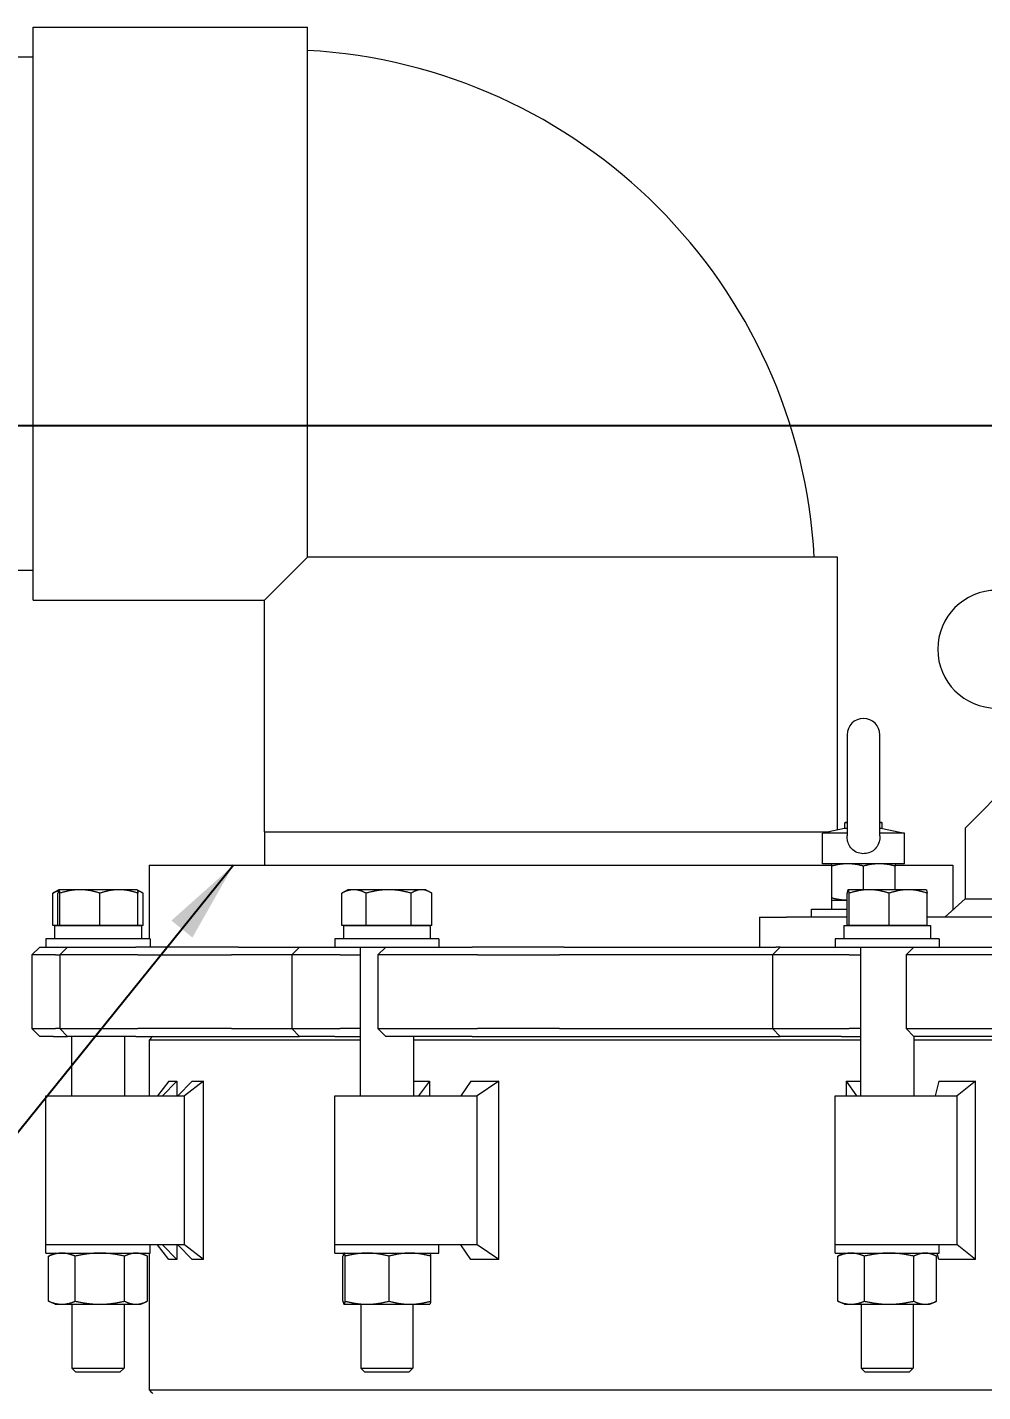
# Model space of a CAD drawing. Header units: inches. Extents: x 17 to 469, y 7 to 301.
# Drawn here: x 341.64 to 357.69, y 129.31 to 152.23 of the extents above; entities that cross this region are included whole.
import ezdxf

# ---------------------------------------------------------------- set-up
doc = ezdxf.new("R2010")
doc.units = ezdxf.units.IN
doc.header["$LTSCALE"] = 14
doc.header["$MEASUREMENT"] = 0
for name, color, linetype, lineweight in [('Dimension (ANSI)', 7, 'Continuous', 25), ('Symbol (ANSI)', 7, 'Continuous', 25), ('Visible (ANSI)', 7, 'Continuous', 50)]:
    doc.layers.add(name, color=color, linetype=linetype, lineweight=lineweight)
doc.styles.add('MEMCOR Medium', font='arial.ttf')
doc.dimstyles.new('Default (ANSI)', dxfattribs={"dimscale": 14, "dimtxt": 0.15, "dimasz": 0.098425, "dimexe": 0.125, "dimexo": 0.0625, "dimgap": 0.031496, "dimtad": 0, "dimtih": 1, "dimtoh": 1, "dimdec": 4, "dimrnd": 1e-08, "dimzin": 3, "dimdsep": 46, "dimlunit": 5, "dimtxsty": 'MEMCOR Medium', "dimcen": 0.09, "dimdle": 0.393701, "dimclrd": 256, "dimclre": 256, "dimclrt": 256, "dimadec": 0, "dimazin": 1, "dimtfac": 0.8, "dimtofl": 0, "dimtmove": 0, "dimatfit": 3, "dimfxl": 1, "dimfrac": 1, "dimtolj": 1, "dimtzin": 4, "dimlwd": -1, "dimlwe": -1, "dimarcsym": 0})
doc.dimstyles.new('Default (ANSI)$7', dxfattribs={"dimscale": 14, "dimtxt": 0.15, "dimasz": 0.098425, "dimexe": 0.125, "dimexo": 0.0625, "dimgap": 0.031496, "dimtad": 0, "dimtih": 1, "dimtoh": 1, "dimdec": 4, "dimrnd": 1e-08, "dimzin": 3, "dimdsep": 46, "dimlunit": 5, "dimtxsty": 'MEMCOR Medium', "dimcen": 0.09, "dimdle": 0.393701, "dimclrd": 256, "dimclre": 256, "dimclrt": 256, "dimadec": 0, "dimazin": 1, "dimtfac": 0.8, "dimtofl": 0, "dimtmove": 0, "dimatfit": 3, "dimfxl": 1, "dimfrac": 1, "dimtolj": 1, "dimtzin": 4, "dimlwd": -1, "dimlwe": -1, "dimarcsym": 0})

# ---------------------------------------------------------------- blocks, each defined once
blk = doc.blocks.new('*D18')
at = {"layer": 'Defpoints', "color": 0, "transparency": 16777216}
for p in [(360.518, 145.532), (302.602, 55.808), (347.011, 55.808)]:
    blk.add_point(p, dxfattribs=at)
at = {"layer": 'Dimension (ANSI)', "transparency": 16777216}
for p, q in [((359.643, 145.532), (300.852, 145.532)), ((302.602, 144.154), (302.602, 107.84)), ((302.602, 57.186), (302.602, 93.5)), ((346.136, 55.808), (300.852, 55.808))]:
    blk.add_line(p, q, dxfattribs=at)
for points in [[(302.372, 144.154), (302.832, 144.154), (302.602, 145.532)], [(302.372, 57.186), (302.832, 57.186), (302.602, 55.808)]]:
    blk.add_solid(points, dxfattribs=at)
at = {"layer": 'Dimension (ANSI)', "transparency": 16777216, "char_height": 2.1, "attachment_point": 5, "style": 'MEMCOR Medium'}
for s, insert in [('\\A1; \\fArial|b0|i0;89{\\H0.8x;\\S3#4;} in', (302.602, 102.827)), ('\\A1;[2279.0 mm]{\\P\\fArial|b0|i0;SHIPPING HEIGHT\\P\\fArial|b0|i0;REF.}', (302.602, 95.657))]:
    blk.add_mtext(s, dxfattribs=dict(at, insert=insert))

msp = doc.modelspace()

# ---------------------------------------------------------------- linework, layer by layer
at = {"layer": 'Visible (ANSI)', "linetype": 'Continuous', "lineweight": 18}
for p, q in [((341.738277, 142.601895), (341.738277, 152.226895)), ((341.738277, 152.226895), (346.348277, 152.226895)), ((346.348277, 143.324395), (346.348277, 152.226895)), ((341.738277, 151.726895), (318.813027, 151.726895)), ((345.625777, 142.601895), (346.348277, 143.324395)), ((355.250777, 143.324395), (346.348277, 143.324395)), ((355.250777, 138.741159), (355.250777, 143.324395)), ((341.738277, 143.101895), (318.813027, 143.101895)), ((341.738277, 142.601895), (345.625777, 142.601895)), ((345.625777, 138.714395), (345.625777, 142.601895)), ((357.396329, 138.776895), (359.884998, 141.276895)), ((355.412687, 140.341249), (355.412687, 138.647538)), ((355.963868, 138.647538), (355.963868, 140.341249)), ((345.625777, 138.714395), (355.124863, 138.714395)), ((345.625777, 138.714395), (345.625777, 138.151895)), ((345.625777, 138.714395), (355.124863, 138.714395)), ((355.368812, 138.766248), (354.999301, 138.687706)), ((355.412687, 138.687706), (354.999301, 138.687706)), ((354.999301, 138.175895), (354.999301, 138.687706)), ((355.412687, 138.766248), (355.368812, 138.766248)), ((355.388277, 138.876895), (355.375777, 138.864395)), ((355.412687, 138.864395), (355.375777, 138.864395)), ((355.375777, 138.766248), (355.375777, 138.864395)), ((355.388277, 138.876895), (355.412687, 138.876895)), ((355.963868, 138.876895), (355.988277, 138.876895)), ((356.000777, 138.864395), (355.963868, 138.864395)), ((356.007743, 138.766248), (355.963868, 138.766248)), ((356.377254, 138.687706), (355.963868, 138.687706)), ((355.988277, 138.876895), (356.000777, 138.864395)), ((356.000777, 138.766248), (356.000777, 138.864395)), ((356.007743, 138.766248), (356.377254, 138.687706)), ((356.377254, 138.175895), (356.377254, 138.687706)), ((357.396329, 138.776895), (357.396329, 137.589395)), ((343.688277, 138.151895), (355.157277, 138.151895)), ((343.688277, 138.151895), (343.688277, 136.91752)), ((356.377254, 138.175895), (354.999301, 138.175895)), ((355.157277, 137.6052), (355.157277, 138.13759)), ((355.688277, 137.740524), (355.688277, 138.13759)), ((356.219277, 138.151895), (357.188277, 138.151895)), ((356.219277, 137.740524), (356.219277, 138.13759)), ((357.188277, 138.151895), (357.188277, 137.398621)), ((342.072397, 137.136524), (342.072397, 137.681932)), ((342.172488, 137.740151), (342.089861, 137.692446)), ((342.156976, 137.136524), (342.156976, 137.681932)), ((342.173134, 137.740524), (342.172488, 137.740151)), ((342.17378, 137.740524), (342.173134, 137.740524)), ((342.526664, 137.740524), (342.17378, 137.740524)), ((342.190585, 137.136524), (342.190585, 137.681932)), ((343.182018, 137.740524), (342.526664, 137.740524)), ((342.862744, 137.136524), (342.862744, 137.681932)), ((343.485134, 137.740524), (343.182018, 137.740524)), ((343.485134, 137.740524), (343.485781, 137.740151)), ((343.485781, 137.740151), (343.568408, 137.692446)), ((343.501293, 137.136524), (343.501293, 137.681932)), ((343.585872, 137.136524), (343.585872, 137.681932)), ((346.924727, 137.136524), (346.924727, 137.681932)), ((347.025465, 137.740524), (346.942191, 137.692446)), ((347.128465, 137.740524), (347.025465, 137.740524)), ((347.710571, 137.740524), (347.128465, 137.740524)), ((347.332202, 137.136524), (347.332202, 137.681932)), ((348.263571, 137.740524), (347.710571, 137.740524)), ((348.08894, 137.136524), (348.08894, 137.681932)), ((348.337465, 137.740524), (348.263571, 137.740524)), ((348.337465, 137.740524), (348.420738, 137.692446)), ((348.438202, 137.136524), (348.438202, 137.681932)), ((355.151777, 137.566895), (355.413788, 137.566895)), ((355.151777, 137.566895), (355.151777, 137.521485)), ((355.413788, 137.136524), (355.413788, 137.681932)), ((355.429947, 137.740524), (355.4293, 137.740151)), ((355.430593, 137.740524), (355.429947, 137.740524)), ((355.783477, 137.740524), (355.430593, 137.740524)), ((355.447398, 137.136524), (355.447398, 137.681932)), ((356.438831, 137.740524), (355.783477, 137.740524)), ((356.119556, 137.136524), (356.119556, 137.681932)), ((356.741947, 137.740524), (356.438831, 137.740524)), ((356.741947, 137.740524), (356.742594, 137.740151)), ((356.758106, 137.136524), (356.758106, 137.681932)), ((357.055527, 137.276895), (357.396329, 137.589395)), ((357.396329, 137.589395), (359.954681, 137.589395)), ((354.813277, 137.410895), (355.413788, 137.410895)), ((354.813277, 137.276895), (354.813277, 137.410895)), ((342.156976, 137.136524), (342.072397, 137.136524)), ((342.099634, 137.13652), (343.558634, 137.13652)), ((342.099634, 137.13652), (342.099634, 136.91752)), ((342.17378, 137.136524), (342.156976, 137.136524)), ((342.173134, 137.136524), (342.173134, 137.13652)), ((342.190585, 137.136524), (342.17378, 137.136524)), ((342.526664, 137.136524), (342.190585, 137.136524)), ((342.862744, 137.136524), (342.526664, 137.136524)), ((343.182018, 137.136524), (342.862744, 137.136524)), ((343.501293, 137.136524), (343.182018, 137.136524)), ((343.485134, 137.136524), (343.485134, 137.13652)), ((343.585872, 137.136524), (343.501293, 137.136524)), ((343.558634, 137.13652), (343.558634, 136.91752)), ((347.128465, 137.136524), (346.924727, 137.136524)), ((346.951965, 137.13652), (348.410965, 137.13652)), ((346.951965, 137.13652), (346.951965, 136.91752)), ((347.025465, 137.136524), (347.025465, 137.13652)), ((347.332202, 137.136524), (347.128465, 137.136524)), ((347.710571, 137.136524), (347.332202, 137.136524)), ((348.08894, 137.136524), (347.710571, 137.136524)), ((348.263571, 137.136524), (348.08894, 137.136524)), ((348.438202, 137.136524), (348.263571, 137.136524)), ((348.337465, 137.136524), (348.337465, 137.13652)), ((348.410965, 137.13652), (348.410965, 136.91752)), ((353.943946, 137.276895), (354.396397, 137.276895)), ((353.943946, 137.276895), (353.943946, 136.776895)), ((355.413788, 137.276895), (354.396397, 137.276895)), ((355.356447, 137.13652), (356.815447, 137.13652)), ((355.356447, 137.13652), (355.356447, 136.91752)), ((355.430593, 137.136524), (355.413788, 137.136524)), ((355.429947, 137.136524), (355.429947, 137.13652)), ((355.447398, 137.136524), (355.430593, 137.136524)), ((355.783477, 137.136524), (355.447398, 137.136524)), ((356.119556, 137.136524), (355.783477, 137.136524)), ((356.438831, 137.136524), (356.119556, 137.136524)), ((356.758106, 137.136524), (356.438831, 137.136524)), ((356.741947, 137.136524), (356.741947, 137.13652)), ((359.87147, 137.276895), (356.758106, 137.276895)), ((356.815447, 137.13652), (356.815447, 136.91752)), ((343.704134, 136.91752), (341.954134, 136.91752)), ((341.954134, 136.91752), (341.954134, 136.776895)), ((343.704134, 136.91752), (343.704134, 136.776895)), ((348.556465, 136.91752), (346.806465, 136.91752)), ((346.806465, 136.91752), (346.806465, 136.776895)), ((348.556465, 136.91752), (348.556465, 136.776895)), ((356.960947, 136.91752), (355.210947, 136.91752)), ((355.210947, 136.91752), (355.210947, 136.776895)), ((356.960947, 136.91752), (356.960947, 136.776895)), ((341.849876, 136.776895), (341.719876, 136.646895)), ((341.741444, 136.646895), (341.719876, 136.646895)), ((341.719876, 136.646895), (341.719876, 135.406895)), ((341.804404, 136.646895), (341.741444, 136.646895)), ((342.112915, 136.646895), (341.804404, 136.646895)), ((341.849876, 136.776895), (341.86864, 136.776895)), ((341.86864, 136.776895), (341.931183, 136.776895)), ((341.931183, 136.776895), (341.954134, 136.776895)), ((341.954134, 136.776895), (342.316439, 136.776895)), ((342.112915, 136.646895), (342.186439, 136.646895)), ((342.316439, 136.776895), (342.186439, 136.646895)), ((342.197644, 136.646895), (342.186439, 136.646895)), ((342.186439, 136.646895), (342.186439, 135.406895)), ((342.286882, 136.646895), (342.197644, 136.646895)), ((343.496333, 136.646895), (342.286882, 136.646895)), ((342.316439, 136.776895), (342.321817, 136.776895)), ((342.321817, 136.776895), (342.410464, 136.776895)), ((342.410464, 136.776895), (343.462687, 136.776895)), ((344.447995, 136.776895), (343.462687, 136.776895)), ((343.496333, 136.646895), (344.481641, 136.646895)), ((345.190552, 136.776895), (344.447995, 136.776895)), ((344.481641, 136.646895), (345.070973, 136.646895)), ((346.083844, 136.646895), (345.070973, 136.646895)), ((345.190552, 136.776895), (346.213844, 136.776895)), ((346.213844, 136.776895), (346.083844, 136.646895)), ((346.339782, 136.646895), (346.083844, 136.646895)), ((346.083844, 136.646895), (346.083844, 135.406895)), ((346.213844, 136.776895), (346.43651, 136.776895)), ((346.538071, 136.646895), (346.339782, 136.646895)), ((346.43651, 136.776895), (346.633485, 136.776895)), ((346.898337, 136.646895), (346.538071, 136.646895)), ((346.633485, 136.776895), (346.806413, 136.776895)), ((346.806465, 136.776895), (346.806413, 136.776895)), ((346.806465, 136.776895), (347.66222, 136.776895)), ((346.898337, 136.646895), (347.233965, 136.646895)), ((347.233965, 136.776895), (347.233965, 134.276895)), ((347.66222, 136.776895), (347.53222, 136.646895)), ((347.612421, 136.646895), (347.53222, 136.646895)), ((347.53222, 136.646895), (347.53222, 135.406895)), ((347.829947, 136.646895), (347.612421, 136.646895)), ((347.66222, 136.776895), (347.700716, 136.776895)), ((347.700716, 136.776895), (347.916801, 136.776895)), ((349.205164, 136.646895), (347.829947, 136.646895)), ((347.916801, 136.776895), (349.11324, 136.776895)), ((349.834536, 136.776895), (349.11324, 136.776895)), ((349.205164, 136.646895), (349.92646, 136.646895)), ((350.658306, 136.776895), (349.834536, 136.776895)), ((349.92646, 136.646895), (350.580246, 136.646895)), ((354.160096, 136.646895), (350.580246, 136.646895)), ((350.658306, 136.776895), (354.222359, 136.776895)), ((354.290096, 136.776895), (354.160096, 136.646895)), ((354.849775, 136.646895), (354.160096, 136.646895)), ((354.160096, 136.646895), (354.160096, 135.406895)), ((354.290096, 136.776895), (354.222359, 136.776895)), ((354.290096, 136.776895), (354.890116, 136.776895)), ((355.130261, 136.646895), (354.849775, 136.646895)), ((354.890116, 136.776895), (355.168744, 136.776895)), ((355.445749, 136.646895), (355.130261, 136.646895)), ((355.168744, 136.776895), (355.320179, 136.776895)), ((355.320252, 136.776895), (355.320179, 136.776895)), ((355.320252, 136.776895), (356.533156, 136.776895)), ((355.445749, 136.646895), (355.638447, 136.646895)), ((355.638447, 136.776895), (355.638447, 134.276895)), ((356.533156, 136.776895), (356.403156, 136.646895)), ((356.59785, 136.646895), (356.403156, 136.646895)), ((356.403156, 136.646895), (356.403156, 135.406895)), ((356.533156, 136.776895), (356.626609, 136.776895)), ((356.885378, 136.646895), (356.59785, 136.646895)), ((356.626609, 136.776895), (356.912232, 136.776895)), ((358.057873, 136.646895), (356.885378, 136.646895)), ((356.912232, 136.776895), (357.932303, 136.776895)), ((341.719876, 135.406895), (341.741444, 135.406895)), ((341.849876, 135.276895), (341.719876, 135.406895)), ((341.741444, 135.406895), (341.804404, 135.406895)), ((341.804404, 135.406895), (342.112915, 135.406895)), ((341.86864, 135.276895), (341.849876, 135.276895)), ((341.931183, 135.276895), (341.86864, 135.276895)), ((342.079268, 135.276895), (341.931183, 135.276895)), ((342.079268, 135.276895), (342.316439, 135.276895)), ((342.186439, 135.406895), (342.112915, 135.406895)), ((342.186439, 135.406895), (342.197644, 135.406895)), ((342.316439, 135.276895), (342.186439, 135.406895)), ((342.197644, 135.406895), (342.286882, 135.406895)), ((342.286882, 135.406895), (343.496333, 135.406895)), ((342.321817, 135.276895), (342.316439, 135.276895)), ((342.410464, 135.276895), (342.321817, 135.276895)), ((342.381634, 135.276895), (342.381634, 134.276895)), ((343.462687, 135.276895), (342.410464, 135.276895)), ((343.276634, 135.276895), (343.276634, 134.276895)), ((343.462687, 135.276895), (344.447995, 135.276895)), ((344.481641, 135.406895), (343.496333, 135.406895)), ((344.447995, 135.276895), (345.020681, 135.276895)), ((345.070973, 135.406895), (344.481641, 135.406895)), ((345.020681, 135.276895), (346.213844, 135.276895)), ((345.070973, 135.406895), (346.083844, 135.406895)), ((346.083844, 135.406895), (346.339782, 135.406895)), ((346.213844, 135.276895), (346.083844, 135.406895)), ((346.43651, 135.276895), (346.213844, 135.276895)), ((346.339782, 135.406895), (346.538071, 135.406895)), ((346.633485, 135.276895), (346.43651, 135.276895)), ((346.538071, 135.406895), (346.898337, 135.406895)), ((346.806413, 135.276895), (346.633485, 135.276895)), ((346.806413, 135.276895), (347.233965, 135.276895)), ((347.233965, 135.406895), (346.898337, 135.406895)), ((347.53222, 135.406895), (347.612421, 135.406895)), ((347.66222, 135.276895), (347.53222, 135.406895)), ((347.612421, 135.406895), (347.829947, 135.406895)), ((347.700716, 135.276895), (347.66222, 135.276895)), ((347.916801, 135.276895), (347.700716, 135.276895)), ((347.829947, 135.406895), (349.205164, 135.406895)), ((349.11324, 135.276895), (347.916801, 135.276895)), ((348.128965, 135.276895), (348.128965, 134.276895)), ((349.11324, 135.276895), (349.834536, 135.276895)), ((349.92646, 135.406895), (349.205164, 135.406895)), ((349.834536, 135.276895), (350.39544, 135.276895)), ((350.580246, 135.406895), (349.92646, 135.406895)), ((350.39544, 135.276895), (354.290096, 135.276895)), ((350.580246, 135.406895), (354.160096, 135.406895)), ((354.160096, 135.406895), (354.849775, 135.406895)), ((354.290096, 135.276895), (354.160096, 135.406895)), ((354.890116, 135.276895), (354.290096, 135.276895)), ((354.849775, 135.406895), (355.130261, 135.406895)), ((355.168744, 135.276895), (354.890116, 135.276895)), ((355.130261, 135.406895), (355.445749, 135.406895)), ((355.320179, 135.276895), (355.168744, 135.276895)), ((355.320179, 135.276895), (355.638447, 135.276895)), ((355.638447, 135.406895), (355.445749, 135.406895)), ((356.403156, 135.406895), (356.59785, 135.406895)), ((356.533156, 135.276895), (356.403156, 135.406895)), ((356.626609, 135.276895), (356.533156, 135.276895)), ((356.533447, 135.276895), (356.533447, 134.276895)), ((356.59785, 135.406895), (356.885378, 135.406895)), ((356.912232, 135.276895), (356.626609, 135.276895)), ((356.885378, 135.406895), (358.057873, 135.406895)), ((357.932303, 135.276895), (356.912232, 135.276895)), ((347.233965, 135.214395), (343.688072, 135.214395)), ((343.688072, 135.214395), (343.688072, 134.276895)), ((355.638447, 135.214395), (348.128965, 135.214395)), ((365.343108, 135.214395), (356.533447, 135.214395)), ((344.020205, 134.526628), (343.829242, 134.276895)), ((344.155092, 134.526628), (343.912057, 134.276895)), ((344.020205, 134.526628), (344.155092, 134.526628)), ((344.155092, 134.526628), (344.155092, 134.276895)), ((344.410217, 134.526628), (344.170876, 134.276895)), ((344.602409, 134.526628), (344.282175, 134.276895)), ((344.410217, 134.526628), (344.602409, 134.526628)), ((344.602409, 131.527162), (344.602409, 134.526628)), ((348.128965, 134.526628), (348.397008, 134.526628)), ((348.397008, 134.526628), (348.2154, 134.276895)), ((348.397008, 134.526628), (348.397008, 134.276895)), ((349.094022, 134.526628), (348.922507, 134.276895)), ((349.094022, 134.526628), (349.561796, 134.526628)), ((349.561796, 134.526628), (349.198097, 134.276895)), ((349.561796, 131.527162), (349.561796, 134.526628)), ((355.396686, 134.526628), (355.396686, 134.276895)), ((355.396686, 134.526628), (355.638447, 134.526628)), ((355.396686, 134.526628), (355.569421, 134.276895)), ((356.951486, 134.526628), (356.893753, 134.276895)), ((356.951486, 134.526628), (357.569502, 134.526628)), ((357.569502, 134.526628), (357.259792, 134.276895)), ((357.569502, 131.527162), (357.569502, 134.526628)), ((341.954134, 134.276895), (343.055601, 134.276895)), ((341.954134, 131.776895), (341.954134, 134.276895)), ((343.055601, 134.276895), (344.282175, 134.276895)), ((344.282175, 131.776895), (344.282175, 134.276895)), ((346.806465, 134.276895), (348.300183, 134.276895)), ((346.806465, 131.776895), (346.806465, 134.276895)), ((348.300183, 134.276895), (349.198097, 134.276895)), ((349.198097, 131.776895), (349.198097, 134.276895)), ((355.210947, 134.276895), (356.931132, 134.276895)), ((355.210947, 131.776895), (355.210947, 134.276895)), ((356.931132, 134.276895), (357.259792, 134.276895)), ((357.259792, 131.776895), (357.259792, 134.276895)), ((343.055601, 131.776895), (341.954134, 131.776895)), ((343.055601, 131.776895), (341.954134, 131.776895)), ((341.954134, 131.63627), (341.954134, 131.776895)), ((341.954134, 131.63627), (343.704134, 131.63627)), ((341.999722, 130.829137), (341.999722, 131.584403)), ((342.110134, 131.63627), (342.018863, 131.59371)), ((342.44633, 130.829137), (342.44633, 131.584403)), ((344.282175, 131.776895), (343.055601, 131.776895)), ((343.275742, 130.829137), (343.275742, 131.584403)), ((343.548134, 131.63627), (343.639405, 131.59371)), ((343.658546, 130.829137), (343.658546, 131.584403)), ((343.688072, 131.63627), (343.688072, 129.339395)), ((343.704134, 131.63627), (343.704134, 131.776895)), ((344.020205, 131.527162), (343.829242, 131.776895)), ((344.155092, 131.527162), (343.912057, 131.776895)), ((344.155092, 131.776895), (344.155092, 131.527162)), ((344.410217, 131.527162), (344.170876, 131.776895)), ((344.602409, 131.527162), (344.282175, 131.776895)), ((348.300183, 131.776895), (346.806465, 131.776895)), ((348.300183, 131.776895), (346.806465, 131.776895)), ((346.806465, 131.63627), (346.806465, 131.776895)), ((346.806465, 131.63627), (348.556465, 131.63627)), ((346.944754, 130.829137), (346.944754, 131.584403)), ((346.962465, 131.63627), (346.961756, 131.63594)), ((346.981591, 130.829137), (346.981591, 131.584403)), ((347.718302, 130.829137), (347.718302, 131.584403)), ((349.198097, 131.776895), (348.300183, 131.776895)), ((348.400465, 131.63627), (348.401173, 131.63594)), ((348.418175, 130.829137), (348.418175, 131.584403)), ((348.556465, 131.63627), (348.556465, 131.776895)), ((349.094022, 131.527162), (348.922507, 131.776895)), ((349.561796, 131.527162), (349.198097, 131.776895)), ((356.931132, 131.776895), (355.210947, 131.776895)), ((356.931132, 131.776895), (355.210947, 131.776895)), ((355.210947, 131.63627), (355.210947, 131.776895)), ((355.210947, 131.63627), (356.960947, 131.63627)), ((355.256535, 130.829137), (355.256535, 131.584403)), ((355.366947, 131.63627), (355.275676, 131.59371)), ((355.703143, 130.829137), (355.703143, 131.584403)), ((356.532555, 130.829137), (356.532555, 131.584403)), ((356.804947, 131.63627), (356.896218, 131.59371)), ((356.915359, 130.829137), (356.915359, 131.584403)), ((356.951486, 131.527162), (356.926263, 131.63627)), ((357.259792, 131.776895), (356.931132, 131.776895)), ((356.960947, 131.63627), (356.960947, 131.776895)), ((357.569502, 131.527162), (357.259792, 131.776895)), ((344.155092, 131.527162), (344.020205, 131.527162)), ((344.602409, 131.527162), (344.410217, 131.527162)), ((349.561796, 131.527162), (349.094022, 131.527162)), ((357.569502, 131.527162), (356.951486, 131.527162)), ((342.110134, 130.77727), (342.018863, 130.81983)), ((342.110134, 130.77727), (342.223026, 130.77727)), ((342.223026, 130.77727), (342.861036, 130.77727)), ((342.391634, 130.77727), (342.391634, 129.702635)), ((342.861036, 130.77727), (343.467144, 130.77727)), ((343.266634, 130.77727), (343.266634, 129.702635)), ((343.467144, 130.77727), (343.548134, 130.77727)), ((343.548134, 130.77727), (343.639405, 130.81983)), ((346.962465, 130.77727), (346.961756, 130.777601)), ((346.962465, 130.77727), (346.963173, 130.77727)), ((346.963173, 130.77727), (347.349946, 130.77727)), ((347.243965, 130.77727), (347.243965, 129.702635)), ((347.349946, 130.77727), (348.068238, 130.77727)), ((348.068238, 130.77727), (348.400465, 130.77727)), ((348.118965, 130.77727), (348.118965, 129.702635)), ((348.400465, 130.77727), (348.401173, 130.777601)), ((355.366947, 130.77727), (355.275676, 130.81983)), ((355.366947, 130.77727), (355.479839, 130.77727)), ((355.479839, 130.77727), (356.117849, 130.77727)), ((355.648447, 130.77727), (355.648447, 129.702635)), ((356.117849, 130.77727), (356.723957, 130.77727)), ((356.523447, 130.77727), (356.523447, 129.702635)), ((356.723957, 130.77727), (356.804947, 130.77727)), ((356.804947, 130.77727), (356.896218, 130.81983)), ((342.391634, 129.702635), (343.266634, 129.702635)), ((342.459795, 129.63652), (342.391634, 129.702635)), ((343.198473, 129.63652), (342.459795, 129.63652)), ((343.198473, 129.63652), (343.266634, 129.702635)), ((347.243965, 129.702635), (348.118965, 129.702635)), ((347.312126, 129.63652), (347.243965, 129.702635)), ((348.050803, 129.63652), (347.312126, 129.63652)), ((348.050803, 129.63652), (348.118965, 129.702635)), ((355.648447, 129.702635), (356.523447, 129.702635)), ((355.716608, 129.63652), (355.648447, 129.702635)), ((356.455286, 129.63652), (355.716608, 129.63652)), ((356.455286, 129.63652), (356.523447, 129.702635)), ((343.688072, 129.339395), (376.164507, 129.339395))]:
    msp.add_line(p, q, dxfattribs=at)
for centre, radius, start, end in [((345.848277, 142.824395), 9.0275, 3.1750271, 86.8249729), ((357.924974, 141.779955), 0.989013, 90, 270), ((355.688277, 140.341249), 0.275591, 0, 180)]:
    msp.add_arc(centre, radius, start, end, dxfattribs=at)
msp.add_ellipse((355.688277, 137.521485), major_axis=(0, -3.042643), ratio=0.176326981, start_param=4.71238898, end_param=4.748743679, dxfattribs=at)
msp.add_open_spline([(355.963877, 138.647538), (355.963888, 138.612465), (355.960069, 138.577572), (355.940124, 138.505253), (355.92355, 138.47327), (355.88263, 138.420306), (355.857039, 138.398227), (355.797999, 138.364709), (355.765246, 138.353694), (355.69635, 138.343523), (355.660787, 138.344676), (355.592255, 138.359512), (355.559935, 138.373059), (355.503371, 138.411451), (355.479787, 138.435508), (355.4427, 138.492449), (355.430023, 138.524038), (355.415519, 138.587126), (355.412674, 138.617287), (355.41268, 138.647538)], degree=3, knots=[0.102273649, 0.102273649, 0.102273649, 0.102273649, 0.370297257, 0.370297257, 0.678851509, 0.678851509, 0.993897876, 0.993897876, 1.309972792, 1.309972792, 1.631880124, 1.631880124, 1.953659157, 1.953659157, 2.268991069, 2.268991069, 2.585055973, 2.585055973, 2.860062163, 2.860062163, 2.860062163, 2.860062163], dxfattribs=at)
for points, weights in [([(355.157277, 138.13759), (355.157277, 138.175895), (355.157277, 138.175895)], [1, 1.0379548493, 1]), ([(355.422777, 138.175895), (355.299558, 138.175895), (355.157277, 138.13759)], [1, 1.0379548493, 1]), ([(355.688277, 138.13759), (355.545996, 138.175895), (355.422777, 138.175895)], [1, 1.0379548493, 1]), ([(355.953777, 138.175895), (355.830558, 138.175895), (355.688277, 138.13759)], [1, 1.0379548493, 1]), ([(356.219277, 138.13759), (356.076996, 138.175895), (355.953777, 138.175895)], [1, 1.0379548493, 1]), ([(356.219277, 138.175895), (356.219277, 138.175895), (356.219277, 138.13759)], [1, 1.0379548493, 1]), ([(342.164579, 137.72205), (342.120704, 137.707856), (342.072397, 137.681932)], [1.01863942066, 1.01644474912, 1]), ([(342.072397, 137.681932), (342.081235, 137.687466), (342.089861, 137.692446)], [1, 1.00346535316, 1.00629791907]), ([(342.17378, 137.740524), (342.165981, 137.740524), (342.156976, 137.681932)], [1, 1.0379548493, 1]), ([(342.190585, 137.681932), (342.181579, 137.740524), (342.17378, 137.740524)], [1, 1.0379548493, 1]), ([(342.526664, 137.740524), (342.370689, 137.740524), (342.190585, 137.681932)], [1, 1.0379548493, 1]), ([(342.862744, 137.681932), (342.682639, 137.740524), (342.526664, 137.740524)], [1, 1.0379548493, 1]), ([(343.182018, 137.740524), (343.033842, 137.740524), (342.862744, 137.681932)], [1, 1.0379548493, 1]), ([(343.501293, 137.681932), (343.330194, 137.740524), (343.182018, 137.740524)], [1, 1.0379548493, 1]), ([(343.485781, 137.740151), (343.492984, 137.735992), (343.501293, 137.681932)], [1.00559007881, 1.03491660113, 1]), ([(343.585872, 137.681932), (343.536528, 137.712826), (343.492287, 137.727163)], [1, 1.01965956375, 1.01895290532]), ([(347.128465, 137.740524), (347.03391, 137.740524), (346.924727, 137.681932)], [1, 1.0379548493, 1]), ([(346.924727, 137.681932), (346.933565, 137.687466), (346.942191, 137.692446)], [1, 1.00346535316, 1.00629791907]), ([(347.332202, 137.681932), (347.22302, 137.740524), (347.128465, 137.740524)], [1, 1.0379548493, 1]), ([(347.710571, 137.740524), (347.534969, 137.740524), (347.332202, 137.681932)], [1, 1.0379548493, 1]), ([(348.08894, 137.681932), (347.886173, 137.740524), (347.710571, 137.740524)], [1, 1.0379548493, 1]), ([(348.263571, 137.740524), (348.182524, 137.740524), (348.08894, 137.681932)], [1, 1.0379548493, 1]), ([(348.438202, 137.681932), (348.344618, 137.740524), (348.263571, 137.740524)], [1, 1.0379548493, 1]), ([(355.157277, 137.566895), (355.157277, 137.566895), (355.157277, 137.6052)], [1, 1.0379548493, 1]), ([(355.157277, 137.6052), (355.294729, 137.568195), (355.413788, 137.566942)], [1, 1.03661941921, 1.00257688677]), ([(355.430593, 137.740524), (355.422794, 137.740524), (355.413788, 137.681932)], [1, 1.0379548493, 1]), ([(355.447398, 137.681932), (355.438392, 137.740524), (355.430593, 137.740524)], [1, 1.0379548493, 1]), ([(355.783477, 137.740524), (355.627502, 137.740524), (355.447398, 137.681932)], [1, 1.0379548493, 1]), ([(356.119556, 137.681932), (355.939452, 137.740524), (355.783477, 137.740524)], [1, 1.0379548493, 1]), ([(356.438831, 137.740524), (356.290655, 137.740524), (356.119556, 137.681932)], [1, 1.0379548493, 1]), ([(356.758106, 137.681932), (356.587007, 137.740524), (356.438831, 137.740524)], [1, 1.0379548493, 1]), ([(356.742594, 137.740151), (356.749797, 137.735992), (356.758106, 137.681932)], [1.00559007881, 1.03491660113, 1]), ([(342.223026, 131.63627), (342.119391, 131.63627), (341.999722, 131.584403)], [1, 1.0379548493, 1]), ([(341.999722, 131.584403), (342.009409, 131.589301), (342.018863, 131.59371)], [1, 1.00346535316, 1.00629791907]), ([(342.44633, 131.584403), (342.326662, 131.63627), (342.223026, 131.63627)], [1, 1.0379548493, 1]), ([(342.861036, 131.63627), (342.66857, 131.63627), (342.44633, 131.584403)], [1, 1.0379548493, 1]), ([(343.275742, 131.584403), (343.053502, 131.63627), (342.861036, 131.63627)], [1, 1.0379548493, 1]), ([(343.467144, 131.63627), (343.378314, 131.63627), (343.275742, 131.584403)], [1, 1.0379548493, 1]), ([(343.658546, 131.584403), (343.555974, 131.63627), (343.467144, 131.63627)], [1, 1.0379548493, 1]), ([(346.963173, 131.63627), (346.954625, 131.63627), (346.944754, 131.584403)], [1, 1.0379548493, 1]), ([(346.981591, 131.584403), (346.971721, 131.63627), (346.963173, 131.63627)], [1, 1.0379548493, 1]), ([(347.349946, 131.63627), (347.178992, 131.63627), (346.981591, 131.584403)], [1, 1.0379548493, 1]), ([(347.718302, 131.584403), (347.520901, 131.63627), (347.349946, 131.63627)], [1, 1.0379548493, 1]), ([(348.068238, 131.63627), (347.905832, 131.63627), (347.718302, 131.584403)], [1, 1.0379548493, 1]), ([(348.418175, 131.584403), (348.230644, 131.63627), (348.068238, 131.63627)], [1, 1.0379548493, 1]), ([(348.401173, 131.63594), (348.409068, 131.632258), (348.418175, 131.584403)], [1.00559007881, 1.03491660113, 1]), ([(355.479839, 131.63627), (355.376203, 131.63627), (355.256535, 131.584403)], [1, 1.0379548493, 1]), ([(355.256535, 131.584403), (355.266222, 131.589301), (355.275676, 131.59371)], [1, 1.00346535316, 1.00629791907]), ([(355.703143, 131.584403), (355.583475, 131.63627), (355.479839, 131.63627)], [1, 1.0379548493, 1]), ([(356.117849, 131.63627), (355.925383, 131.63627), (355.703143, 131.584403)], [1, 1.0379548493, 1]), ([(356.532555, 131.584403), (356.310315, 131.63627), (356.117849, 131.63627)], [1, 1.0379548493, 1]), ([(356.723957, 131.63627), (356.635127, 131.63627), (356.532555, 131.584403)], [1, 1.0379548493, 1]), ([(356.915359, 131.584403), (356.812787, 131.63627), (356.723957, 131.63627)], [1, 1.0379548493, 1]), ([(341.999722, 130.829137), (342.119391, 130.77727), (342.223026, 130.77727)], [1, 1.0379548493, 1]), ([(342.018863, 130.81983), (342.009409, 130.824239), (341.999722, 130.829137)], [1.00629791907, 1.00346535316, 1]), ([(342.223026, 130.77727), (342.326662, 130.77727), (342.44633, 130.829137)], [1, 1.0379548493, 1]), ([(342.44633, 130.829137), (342.66857, 130.77727), (342.861036, 130.77727)], [1, 1.0379548493, 1]), ([(342.861036, 130.77727), (343.053502, 130.77727), (343.275742, 130.829137)], [1, 1.0379548493, 1]), ([(343.275742, 130.829137), (343.378314, 130.77727), (343.467144, 130.77727)], [1, 1.0379548493, 1]), ([(343.467144, 130.77727), (343.555974, 130.77727), (343.658546, 130.829137)], [1, 1.0379548493, 1]), ([(346.944754, 130.829137), (346.954625, 130.77727), (346.963173, 130.77727)], [1, 1.0379548493, 1]), ([(346.963173, 130.77727), (346.971721, 130.77727), (346.981591, 130.829137)], [1, 1.0379548493, 1]), ([(346.981591, 130.829137), (347.178992, 130.77727), (347.349946, 130.77727)], [1, 1.0379548493, 1]), ([(347.349946, 130.77727), (347.520901, 130.77727), (347.718302, 130.829137)], [1, 1.0379548493, 1]), ([(347.718302, 130.829137), (347.905832, 130.77727), (348.068238, 130.77727)], [1, 1.0379548493, 1]), ([(348.068238, 130.77727), (348.230644, 130.77727), (348.418175, 130.829137)], [1, 1.0379548493, 1]), ([(348.418175, 130.829137), (348.409068, 130.781282), (348.401173, 130.777601)], [1, 1.03491660113, 1.00559007881]), ([(355.275676, 130.81983), (355.266222, 130.824239), (355.256535, 130.829137)], [1.00629791907, 1.00346535316, 1]), ([(355.256535, 130.829137), (355.376203, 130.77727), (355.479839, 130.77727)], [1, 1.0379548493, 1]), ([(355.479839, 130.77727), (355.583475, 130.77727), (355.703143, 130.829137)], [1, 1.0379548493, 1]), ([(355.703143, 130.829137), (355.925383, 130.77727), (356.117849, 130.77727)], [1, 1.0379548493, 1]), ([(356.117849, 130.77727), (356.310315, 130.77727), (356.532555, 130.829137)], [1, 1.0379548493, 1]), ([(356.532555, 130.829137), (356.635127, 130.77727), (356.723957, 130.77727)], [1, 1.0379548493, 1]), ([(356.723957, 130.77727), (356.812787, 130.77727), (356.915359, 130.829137)], [1, 1.0379548493, 1])]:
    msp.add_rational_spline(points, weights, degree=2, dxfattribs=at)
for points in [[(343.750651, 135.276895), (343.72977, 135.256055), (343.70891, 135.235222), (343.688072, 135.214395)], [(343.688072, 129.339395), (343.70891, 129.318568), (343.72977, 129.297735), (343.750651, 129.276895)]]:
    msp.add_open_spline(points, degree=3, dxfattribs=at)

# ---------------------------------------------------------------- dimensions: what is measured, and where the dimension line sits
at = {"layer": 'Dimension (ANSI)'}
dim = msp.add_linear_dim(base=(302.601876, 55.807895), p1=(360.518277, 145.531895), p2=(347.011325, 55.807895), angle=90, text=' \\fArial|b0|i0;<> in\\X[2279.0 mm]{\\P\\fArial|b0|i0;SHIPPING HEIGHT\\P\\fArial|b0|i0;REF.}', dimstyle='Default (ANSI)', override={"dimgap": 0.031496, "dimdec": 4, "dimpost": '', "dimtol": 0, "dimlim": 0, "dimtp": 0, "dimtm": 0, "dimtdec": 2, "dimatfit": 1}, dxfattribs=at)
dim.commit()
dim.dimension.update_dxf_attribs({"geometry": '*D18', "text_midpoint": (302.601876, 100.669895), "dimtype": 160})

# ---------------------------------------------------------------- leaders
at = {"layer": 'Symbol (ANSI)', "annotation_type": 0, "has_hookline": 1, "hookline_direction": 1, "text_width": 19.334039}
msp.add_leader([(345.104327, 138.151895), (336.379551, 127.334345), (335.001598, 127.334345)], dimstyle='Default (ANSI)$7', override={"dimtad": 0}, dxfattribs=at)

doc.saveas('drawing.dxf')
